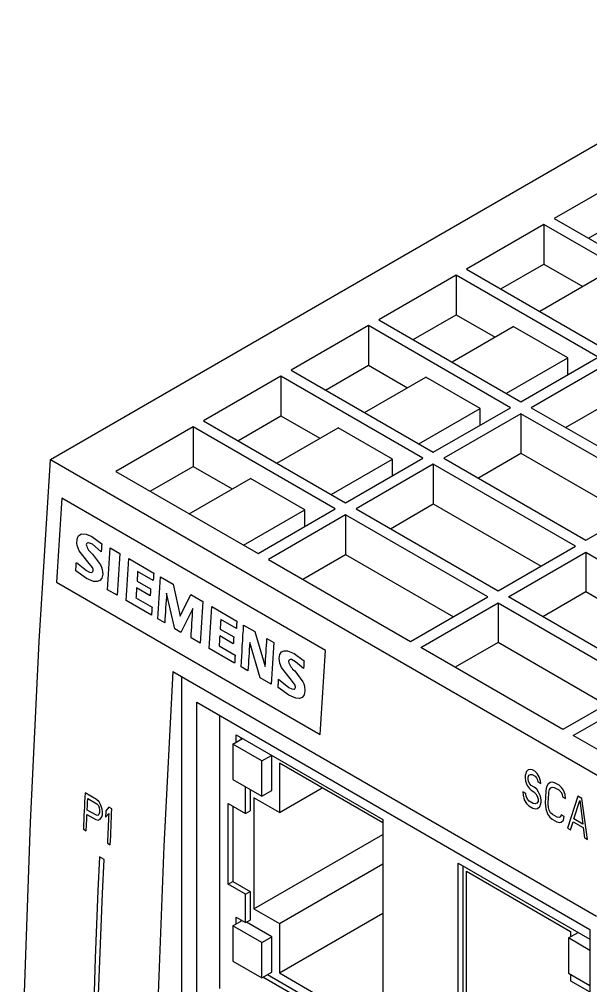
# Model space of a CAD drawing. Header units: inches. Extents: x 67248 to 85686, y -40174 to -31152.
# Drawn here: x 77603.3 to 77635.1, y -38470.9 to -38417.2 of the extents above; entities that cross this region are included whole.
import ezdxf

# ---------------------------------------------------------------- set-up
doc = ezdxf.new("R2010")
doc.units = ezdxf.units.IN
doc.header["$MEASUREMENT"] = 0

# ---------------------------------------------------------------- blocks, each defined once
blk = doc.blocks.new('SCALANCEXB008')
for p, q in [((-91.924, 65.326), (-56.569, 85.736)), ((-64.965, 78.57), (-68.55, 76.501)), ((-66.959, 75.582), (-64.965, 76.733)), ((-69.031, 76.223), (-72.616, 74.153)), ((-62.441, 72.418), (-69.031, 76.223)), ((-69.031, 76.223), (-69.031, 74.386)), ((-68.55, 76.501), (-61.96, 72.696)), ((-72.616, 74.153), (-66.026, 70.349)), ((-71.025, 73.235), (-69.031, 74.386)), ((-69.031, 74.386), (-67.228, 73.345)), ((-73.097, 73.876), (-76.682, 71.806)), ((-66.507, 70.071), (-73.097, 73.876)), ((-73.097, 73.876), (-73.097, 72.038)), ((-69.222, 72.194), (-66.38, 73.835)), ((-76.682, 71.806), (-70.092, 68.002)), ((-75.091, 70.888), (-73.097, 72.038)), ((-73.097, 72.038), (-71.294, 70.998)), ((-77.163, 71.528), (-80.748, 69.459)), ((-70.573, 67.724), (-77.163, 71.528)), ((-77.163, 71.528), (-77.163, 69.691)), ((-73.288, 69.847), (-70.446, 71.487)), ((-67.921, 70.03), (-70.446, 71.487)), ((-70.764, 68.39), (-67.921, 70.03)), ((-70.092, 68.002), (-66.507, 70.071)), ((-67.921, 69.255), (-67.921, 70.03)), ((-79.156, 68.54), (-77.163, 69.691)), ((-77.163, 69.691), (-75.36, 68.65)), ((-66.026, 69.794), (-69.611, 67.724)), ((-81.229, 69.181), (-84.814, 67.112)), ((-74.639, 65.377), (-81.229, 69.181)), ((-81.229, 69.181), (-81.229, 67.344)), ((-80.748, 69.459), (-74.158, 65.655)), ((-77.354, 67.5), (-74.511, 69.14)), ((-71.987, 67.683), (-74.511, 69.14)), ((-74.829, 66.042), (-71.987, 67.683)), ((-74.158, 65.655), (-70.573, 67.724)), ((-71.987, 66.908), (-71.987, 67.683)), ((-69.611, 67.724), (-63.021, 63.92)), ((-68.02, 66.806), (-66.026, 67.956)), ((-83.222, 66.193), (-81.229, 67.344)), ((-81.229, 67.344), (-79.426, 66.303)), ((-70.092, 67.446), (-73.677, 65.377)), ((-63.502, 63.642), (-70.092, 67.446)), ((-70.092, 67.446), (-70.092, 65.609)), ((-85.295, 66.834), (-88.879, 64.765)), ((-78.705, 63.03), (-85.295, 66.834)), ((-85.295, 66.834), (-85.295, 64.997)), ((-84.814, 67.112), (-78.224, 63.308)), ((-81.419, 65.152), (-78.577, 66.793)), ((-76.053, 65.336), (-78.577, 66.793)), ((-72.085, 64.458), (-70.092, 65.609)), ((-70.092, 65.609), (-65.093, 62.723)), ((-91.924, 65.326), (-60.104, 46.957)), ((-87.288, 63.846), (-85.295, 64.997)), ((-85.295, 64.997), (-83.492, 63.956)), ((-78.895, 63.695), (-76.053, 65.336)), ((-78.224, 63.308), (-74.639, 65.377)), ((-74.158, 65.099), (-77.743, 63.03)), ((-76.053, 64.561), (-76.053, 65.336)), ((-67.568, 61.295), (-74.158, 65.099)), ((-74.158, 65.099), (-74.158, 63.262)), ((-73.677, 65.377), (-67.087, 61.573)), ((-88.879, 64.765), (-82.29, 60.96)), ((-85.485, 62.805), (-82.643, 64.446)), ((-80.119, 62.989), (-82.643, 64.446)), ((-79.159, 56.467), (-91.392, 63.529)), ((-76.151, 62.111), (-74.158, 63.262)), ((-74.158, 63.262), (-69.159, 60.376)), ((-67.087, 61.573), (-63.502, 63.642)), ((-82.961, 61.348), (-80.119, 62.989)), ((-82.29, 60.96), (-78.705, 63.03)), ((-78.224, 62.752), (-81.808, 60.683)), ((-80.119, 62.213), (-80.119, 62.989)), ((-71.634, 58.948), (-78.224, 62.752)), ((-78.224, 62.752), (-78.224, 60.915)), ((-77.743, 63.03), (-71.153, 59.225)), ((-89.996, 61.748), (-89.538, 61.406)), ((-90.186, 60.582), (-90.586, 61.091)), ((-89.562, 61.037), (-89.973, 61.387)), ((-89.154, 61.222), (-88.702, 60.961)), ((-71.153, 59.225), (-67.568, 61.295)), ((-70.671, 58.948), (-67.087, 61.017)), ((-67.087, 61.017), (-60.497, 57.213)), ((-67.087, 61.017), (-67.087, 59.18)), ((-89.974, 60.317), (-90.186, 60.582)), ((-89.967, 60.932), (-89.59, 60.431)), ((-88.287, 60.722), (-87.128, 60.053)), ((-81.808, 60.683), (-75.218, 56.878)), ((-80.217, 59.764), (-78.224, 60.915)), ((-78.224, 60.915), (-73.225, 58.029)), ((-90.242, 59.8), (-90.74, 60.161)), ((-87.15, 59.702), (-87.874, 60.119)), ((-91.637, 59.631), (-79.404, 52.569)), ((-87.902, 59.681), (-87.272, 59.318)), ((-86.814, 59.871), (-86.228, 59.533)), ((-88.824, 59.022), (-89.276, 59.283)), ((-87.292, 58.998), (-87.922, 59.361)), ((-86.228, 59.533), (-85.899, 58.058)), ((-67.087, 59.18), (-69.08, 58.029)), ((-62.088, 56.294), (-67.087, 59.18)), ((-87.231, 58.102), (-88.409, 58.783)), ((-87.951, 58.901), (-87.208, 58.473)), ((-86.153, 57.46), (-86.531, 59.121)), ((-85.899, 58.058), (-85.403, 59.057)), ((-85.403, 59.057), (-84.846, 58.736)), ((-75.218, 56.878), (-71.634, 58.948)), ((-64.082, 55.143), (-70.671, 58.948)), ((-85.311, 58.416), (-85.873, 57.298)), ((-84.432, 58.496), (-83.272, 57.827)), ((-74.737, 56.601), (-71.153, 58.67)), ((-71.153, 58.67), (-64.563, 54.866)), ((-71.153, 58.67), (-71.153, 56.833)), ((-86.617, 57.748), (-86.936, 57.932)), ((-83.295, 57.476), (-84.018, 57.894)), ((-85.873, 57.298), (-86.153, 57.46)), ((-84.046, 57.456), (-83.416, 57.092)), ((-82.956, 57.644), (-82.432, 57.342)), ((-84.968, 56.796), (-85.397, 57.044)), ((-83.436, 56.772), (-84.066, 57.136)), ((-82.432, 57.342), (-81.958, 55.722)), ((-81.876, 57.021), (-81.558, 56.837)), ((-83.375, 55.877), (-84.554, 56.557)), ((-84.095, 56.676), (-83.353, 56.247)), ((-82.189, 55.192), (-82.677, 56.836)), ((-68.147, 52.796), (-74.737, 56.601)), ((-71.153, 56.833), (-73.146, 55.682)), ((-66.154, 53.947), (-71.153, 56.833)), ((-80.613, 56.327), (-80.194, 56.02)), ((-82.759, 55.521), (-83.078, 55.705)), ((-80.803, 55.165), (-81.203, 55.674)), ((-80.194, 56.02), (-80.155, 55.989)), ((-86.241, 55.49), (-66.583, 44.142)), ((-85.843, 55.26), (-85.843, -7.205)), ((-81.68, 54.898), (-82.189, 55.192)), ((-80.59, 54.902), (-80.803, 55.165)), ((-80.582, 55.515), (-80.206, 55.014)), ((-80.859, 54.384), (-81.357, 54.744)), ((-64.563, 54.866), (-68.147, 52.796)), ((-67.666, 52.519), (-64.082, 54.588)), ((-85.136, 54.058), (-66.892, 43.527)), ((-85.136, 40.177), (-85.136, 54.058)), ((-84.075, 53.446), (-84.075, 40.789)), ((-83.304, 52.205), (-83.304, 52.544)), ((-83.304, 52.544), (-76.502, 48.617)), ((-61.076, 48.714), (-67.666, 52.519)), ((-83.456, 52.117), (-83.011, 52.374)), ((-82.113, 51.341), (-83.456, 52.117)), ((-83.456, 52.117), (-83.456, 50.484)), ((-83.092, 52.421), (-83.092, 52.327)), ((-82.113, 51.341), (-81.667, 51.599)), ((-81.653, 49.974), (-81.653, 51.59)), ((-82.113, 49.708), (-82.113, 51.341)), ((-76.502, 48.466), (-81.293, 51.231)), ((-81.293, 51.231), (-81.293, 48.941)), ((-69.856, 50.834), (-69.889, 50.703)), ((-69.755, 50.925), (-69.856, 50.834)), ((-69.658, 50.945), (-69.755, 50.925)), ((-69.753, 50.587), (-69.723, 50.682)), ((-69.723, 50.682), (-69.649, 50.715)), ((-69.564, 50.928), (-69.658, 50.945)), ((-69.649, 50.715), (-69.578, 50.711)), ((-69.578, 50.711), (-69.44, 50.631)), ((-69.449, 50.861), (-69.564, 50.928)), ((-69.336, 50.759), (-69.449, 50.861)), ((-69.251, 50.597), (-69.336, 50.759)), ((-83.456, 50.484), (-82.113, 49.708)), ((-69.898, 50.558), (-69.884, 50.401)), ((-69.884, 50.401), (-69.802, 50.203)), ((-69.802, 50.203), (-69.714, 50.078)), ((-69.742, 50.393), (-69.758, 50.515)), ((-69.677, 50.281), (-69.742, 50.393)), ((-69.611, 50.205), (-69.677, 50.281)), ((-69.473, 50.126), (-69.611, 50.205)), ((-69.44, 50.631), (-69.373, 50.555)), ((-69.373, 50.555), (-69.332, 50.457)), ((-69.332, 50.457), (-69.314, 50.371)), ((-69.314, 50.371), (-69.176, 50.292)), ((-69.192, 50.413), (-69.251, 50.597)), ((-69.176, 50.292), (-69.192, 50.413)), ((-68.845, 50.25), (-68.9, 50.132)), ((-68.744, 50.342), (-68.845, 50.25)), ((-68.647, 50.361), (-68.744, 50.342)), ((-68.53, 50.331), (-68.647, 50.361)), ((-68.323, 50.211), (-68.53, 50.331)), ((-68.21, 50.109), (-68.323, 50.211)), ((-89.776, 49.546), (-90.313, 49.856)), ((-82.866, 48.898), (-82.866, 50.143)), ((-82.654, 50.021), (-82.654, 49.02)), ((-82.113, 49.708), (-81.653, 49.974)), ((-81.293, 48.941), (-79.309, 50.086)), ((-70.011, 49.912), (-69.997, 49.755)), ((-69.873, 49.833), (-70.011, 49.912)), ((-69.997, 49.755), (-69.94, 49.535)), ((-69.857, 49.711), (-69.873, 49.833)), ((-69.714, 50.078), (-69.625, 49.989)), ((-69.625, 49.989), (-69.487, 49.909)), ((-69.487, 49.909), (-69.397, 49.82)), ((-69.36, 50.023), (-69.473, 50.126)), ((-69.397, 49.82), (-69.333, 49.708)), ((-69.273, 49.898), (-69.36, 50.023)), ((-69.191, 49.701), (-69.273, 49.898)), ((-68.9, 50.132), (-68.935, 49.965)), ((-68.797, 49.885), (-68.765, 50.017)), ((-68.765, 50.017), (-68.712, 50.098)), ((-68.712, 50.098), (-68.638, 50.131)), ((-68.638, 50.131), (-68.544, 50.114)), ((-68.544, 50.114), (-68.337, 49.994)), ((-68.337, 49.994), (-68.247, 49.905)), ((-68.247, 49.905), (-68.183, 49.793)), ((-68.123, 49.983), (-68.21, 50.109)), ((-68.183, 49.793), (-68.167, 49.672)), ((-68.041, 49.786), (-68.123, 49.983)), ((-68.029, 49.592), (-68.041, 49.786)), ((-90.187, 49.6), (-89.762, 49.354)), ((-89.665, 49.445), (-89.776, 49.546)), ((-89.762, 49.354), (-89.696, 49.28)), ((-89.581, 49.286), (-89.665, 49.445)), ((-83.672, 49.363), (-82.866, 48.898)), ((-83.672, 45.632), (-83.672, 49.363)), ((-81.293, 48.941), (-82.48, 49.627)), ((-82.48, 49.627), (-82.48, 44.482)), ((-69.94, 49.535), (-69.832, 49.36)), ((-69.795, 49.563), (-69.857, 49.711)), ((-69.832, 49.36), (-69.719, 49.258)), ((-69.705, 49.474), (-69.795, 49.563)), ((-69.522, 49.368), (-69.705, 49.474)), ((-69.427, 49.351), (-69.522, 49.368)), ((-69.354, 49.383), (-69.427, 49.351)), ((-69.301, 49.465), (-69.354, 49.383)), ((-69.333, 49.708), (-69.294, 49.573)), ((-69.221, 49.232), (-69.165, 49.349)), ((-69.154, 49.53), (-69.191, 49.701)), ((-68.97, 49.424), (-68.959, 49.23)), ((-68.818, 49.187), (-68.832, 49.344)), ((-68.167, 49.672), (-68.029, 49.592)), ((-67.449, 49.707), (-67.927, 48.223)), ((-67.637, 48.654), (-67.367, 49.51)), ((-67.266, 49.601), (-67.449, 49.707)), ((-67.367, 49.51), (-67.223, 48.415)), ((-67.007, 47.692), (-67.266, 49.601)), ((-89.788, 48.819), (-90.213, 49.064)), ((-89.671, 48.861), (-89.719, 48.816)), ((-89.696, 49.28), (-89.655, 49.182)), ((-89.643, 48.955), (-89.671, 48.861)), ((-89.655, 49.182), (-89.638, 49.062)), ((-89.521, 49.105), (-89.581, 49.286)), ((-89.504, 48.985), (-89.521, 49.105)), ((-89.363, 48.736), (-89.218, 48.907)), ((-89.205, 49.192), (-89.351, 49.02)), ((-89.071, 49.114), (-89.205, 49.192)), ((-83.46, 49.241), (-83.46, 45.754)), ((-82.866, 48.898), (-82.654, 49.02)), ((-69.719, 49.258), (-69.535, 49.152)), ((-69.535, 49.152), (-69.418, 49.121)), ((-69.418, 49.121), (-69.322, 49.14)), ((-69.322, 49.14), (-69.221, 49.232)), ((-68.959, 49.23), (-68.922, 49.059)), ((-68.922, 49.059), (-68.839, 48.862)), ((-68.839, 48.862), (-68.752, 48.737)), ((-68.779, 49.052), (-68.818, 49.187)), ((-68.715, 48.94), (-68.779, 49.052)), ((-68.625, 48.851), (-68.715, 48.94)), ((-90.224, 48.85), (-89.821, 48.617)), ((-89.821, 48.617), (-89.707, 48.588)), ((-89.719, 48.816), (-89.788, 48.819)), ((-89.707, 48.588), (-89.612, 48.644)), ((-89.612, 48.644), (-89.538, 48.748)), ((-89.538, 48.748), (-89.511, 48.842)), ((-76.502, 48.617), (-76.502, 38.1)), ((-68.752, 48.737), (-68.639, 48.634)), ((-68.639, 48.634), (-68.432, 48.515)), ((-68.419, 48.731), (-68.625, 48.851)), ((-68.432, 48.515), (-68.315, 48.485)), ((-68.324, 48.714), (-68.419, 48.731)), ((-68.251, 48.747), (-68.324, 48.714)), ((-68.315, 48.485), (-68.219, 48.504)), ((-68.221, 48.842), (-68.251, 48.747)), ((-68.083, 48.762), (-68.221, 48.842)), ((-68.219, 48.504), (-68.118, 48.595)), ((-68.118, 48.595), (-68.083, 48.762)), ((-67.789, 48.143), (-67.669, 48.523)), ((-67.669, 48.523), (-67.21, 48.258)), ((-67.223, 48.415), (-67.637, 48.654)), ((-90.393, 48.179), (-90.259, 48.101)), ((-67.927, 48.223), (-67.789, 48.143)), ((-67.21, 48.258), (-67.145, 47.772)), ((-89.277, 47.52), (-89.142, 47.442)), ((-82.48, 44.482), (-76.502, 47.934)), ((-67.145, 47.772), (-67.007, 47.692)), ((-89.432, 46.764), (-89.645, 46.886)), ((-81.293, 43.797), (-76.502, 46.562)), ((-73.002, 46.596), (-66.892, 43.069)), ((-73.002, 36.079), (-73.002, 46.596)), ((-72.79, 46.474), (-72.79, 36.201)), ((-72.616, 46.222), (-67.787, 43.434)), ((-72.616, 36.497), (-72.616, 46.222)), ((-83.672, 45.632), (-83.46, 45.754)), ((-83.46, 45.754), (-82.654, 45.289)), ((-82.866, 45.166), (-83.672, 45.632)), ((-82.866, 45.166), (-82.654, 45.289)), ((-82.654, 45.289), (-82.654, 43.962)), ((-82.866, 43.839), (-82.866, 45.166)), ((-82.48, 44.482), (-81.293, 43.797)), ((-83.456, 43.69), (-83.032, 43.935)), ((-83.304, 44.092), (-82.866, 43.839)), ((-83.304, 43.778), (-83.304, 44.092)), ((-83.092, 43.97), (-83.092, 43.901)), ((-82.866, 43.839), (-82.654, 43.962)), ((-81.293, 41.506), (-76.502, 44.272)), ((-82.113, 42.915), (-83.456, 43.69)), ((-83.456, 43.69), (-83.456, 42.057)), ((-81.653, 43.18), (-82.831, 43.86)), ((-81.293, 43.797), (-81.293, 41.506)), ((-66.892, 43.527), (-66.892, 38.366)), ((-82.113, 42.915), (-81.653, 43.18)), ((-81.653, 41.547), (-81.653, 43.18)), ((-67.886, 43.128), (-67.44, 43.386)), ((-67.886, 43.128), (-67.886, 41.495)), ((-66.892, 42.555), (-67.886, 43.128)), ((-67.787, 43.434), (-67.787, 43.185)), ((-82.113, 41.282), (-82.113, 42.915)), ((-83.456, 42.057), (-82.113, 41.282)), ((-82.113, 41.282), (-81.653, 41.547)), ((-76.502, 38.1), (-82.063, 41.31)), ((-81.851, 41.433), (-76.502, 38.345)), ((-81.293, 41.506), (-76.502, 38.741)), ((-67.886, 41.495), (-66.892, 40.922)), ((-67.787, 41.438), (-67.787, 41.144)), ((-67.787, 41.144), (-66.892, 40.628))]:
    blk.add_line(p, q)
at = {"flags": 128}
for points in [[(-91.924, -16.328), (-92.442, -8.475), (-92.845, -0.546), (-93.133, 7.455), (-93.306, 15.527), (-93.363, 23.668), (-93.306, 31.875), (-93.133, 40.147), (-92.845, 48.481), (-92.442, 56.874), (-91.924, 65.326)], [(-91.392, 63.529), (-91.424, 63.041), (-91.456, 62.553), (-91.487, 62.066), (-91.518, 61.579), (-91.548, 61.091), (-91.578, 60.605), (-91.608, 60.118), (-91.637, 59.631)], [(-90.586, 61.091), (-90.64, 61.214), (-90.675, 61.336), (-90.689, 61.46), (-90.684, 61.583), (-90.66, 61.69), (-90.617, 61.773), (-90.556, 61.832), (-90.477, 61.866)], [(-90.477, 61.866), (-90.26, 61.856), (-89.996, 61.748)], [(-89.973, 61.387), (-90.147, 61.458), (-90.189, 61.459), (-90.221, 61.443), (-90.244, 61.411), (-90.257, 61.364)], [(-89.538, 61.406), (-89.541, 61.36), (-89.544, 61.314), (-89.547, 61.267), (-89.55, 61.221), (-89.553, 61.175), (-89.556, 61.129), (-89.559, 61.083), (-89.562, 61.037)], [(-89.276, 59.283), (-89.261, 59.525), (-89.246, 59.768), (-89.231, 60.01), (-89.215, 60.252), (-89.2, 60.495), (-89.185, 60.737), (-89.169, 60.98), (-89.154, 61.222)], [(-88.702, 60.961), (-88.717, 60.719), (-88.733, 60.476), (-88.748, 60.234), (-88.763, 59.991), (-88.779, 59.749), (-88.794, 59.507), (-88.809, 59.264), (-88.824, 59.022)], [(-90.74, 60.161), (-90.737, 60.209), (-90.734, 60.256), (-90.731, 60.304), (-90.728, 60.352), (-90.725, 60.4), (-90.722, 60.448), (-90.719, 60.496), (-90.716, 60.544)], [(-90.716, 60.544), (-90.249, 60.167), (-90.11, 60.099), (-90.011, 60.083), (-89.984, 60.091), (-89.963, 60.107), (-89.948, 60.131), (-89.94, 60.163), (-89.938, 60.199), (-89.943, 60.237), (-89.955, 60.276), (-89.974, 60.317)], [(-88.409, 58.783), (-88.394, 59.025), (-88.379, 59.267), (-88.364, 59.51), (-88.349, 59.752), (-88.334, 59.994), (-88.318, 60.237), (-88.303, 60.479), (-88.287, 60.722)], [(-89.59, 60.431), (-89.544, 60.327), (-89.513, 60.221), (-89.495, 60.007), (-89.534, 59.824), (-89.625, 59.706), (-89.751, 59.657), (-89.915, 59.665), (-90.242, 59.8)], [(-87.874, 60.119), (-87.877, 60.065), (-87.881, 60.01), (-87.884, 59.955), (-87.888, 59.9), (-87.891, 59.846), (-87.895, 59.791), (-87.898, 59.736), (-87.902, 59.681)], [(-87.128, 60.053), (-87.13, 60.009), (-87.133, 59.965), (-87.136, 59.921), (-87.139, 59.877), (-87.142, 59.833), (-87.145, 59.789), (-87.147, 59.745), (-87.15, 59.702)], [(-86.936, 57.932), (-86.921, 58.174), (-86.906, 58.417), (-86.891, 58.659), (-86.875, 58.901), (-86.86, 59.144), (-86.845, 59.386), (-86.829, 59.629), (-86.814, 59.871)], [(-87.922, 59.361), (-87.925, 59.304), (-87.929, 59.246), (-87.933, 59.189), (-87.936, 59.131), (-87.94, 59.074), (-87.943, 59.016), (-87.947, 58.959), (-87.951, 58.901)], [(-87.272, 59.318), (-87.274, 59.278), (-87.277, 59.238), (-87.279, 59.198), (-87.282, 59.158), (-87.284, 59.118), (-87.287, 59.078), (-87.289, 59.038), (-87.292, 58.998)], [(-86.531, 59.121), (-86.542, 58.949), (-86.553, 58.778), (-86.564, 58.606), (-86.575, 58.434), (-86.585, 58.263), (-86.596, 58.091), (-86.607, 57.92), (-86.617, 57.748)], [(-84.846, 58.736), (-84.862, 58.493), (-84.877, 58.251), (-84.893, 58.008), (-84.908, 57.766), (-84.923, 57.523), (-84.938, 57.281), (-84.953, 57.039), (-84.968, 56.796)], [(-87.208, 58.473), (-87.211, 58.426), (-87.214, 58.38), (-87.217, 58.334), (-87.219, 58.288), (-87.222, 58.241), (-87.225, 58.195), (-87.228, 58.149), (-87.231, 58.102)], [(-85.397, 57.044), (-85.386, 57.215), (-85.376, 57.387), (-85.365, 57.558), (-85.354, 57.73), (-85.344, 57.901), (-85.333, 58.073), (-85.322, 58.245), (-85.311, 58.416)], [(-84.554, 56.557), (-84.539, 56.799), (-84.524, 57.041), (-84.509, 57.284), (-84.493, 57.526), (-84.478, 57.769), (-84.463, 58.011), (-84.447, 58.254), (-84.432, 58.496)], [(-84.018, 57.894), (-84.022, 57.839), (-84.025, 57.784), (-84.029, 57.729), (-84.032, 57.675), (-84.036, 57.62), (-84.039, 57.565), (-84.043, 57.51), (-84.046, 57.456)], [(-83.272, 57.827), (-83.275, 57.783), (-83.278, 57.739), (-83.281, 57.695), (-83.283, 57.651), (-83.286, 57.608), (-83.289, 57.564), (-83.292, 57.52), (-83.295, 57.476)], [(-83.078, 55.705), (-83.063, 55.947), (-83.048, 56.19), (-83.033, 56.432), (-83.018, 56.674), (-83.002, 56.917), (-82.987, 57.159), (-82.971, 57.402), (-82.956, 57.644)], [(-84.066, 57.136), (-84.07, 57.078), (-84.074, 57.021), (-84.077, 56.963), (-84.081, 56.906), (-84.084, 56.848), (-84.088, 56.791), (-84.091, 56.733), (-84.095, 56.676)], [(-83.416, 57.092), (-83.419, 57.052), (-83.421, 57.012), (-83.424, 56.972), (-83.426, 56.932), (-83.429, 56.892), (-83.431, 56.852), (-83.434, 56.812), (-83.436, 56.772)], [(-81.958, 55.722), (-81.948, 55.885), (-81.938, 56.047), (-81.928, 56.209), (-81.918, 56.372), (-81.907, 56.534), (-81.897, 56.696), (-81.887, 56.859), (-81.876, 57.021)], [(-82.677, 56.836), (-82.688, 56.672), (-82.698, 56.507), (-82.708, 56.343), (-82.719, 56.179), (-82.729, 56.014), (-82.739, 55.85), (-82.749, 55.685), (-82.759, 55.521)], [(-81.558, 56.837), (-81.573, 56.595), (-81.589, 56.352), (-81.604, 56.11), (-81.619, 55.867), (-81.635, 55.625), (-81.65, 55.382), (-81.665, 55.14), (-81.68, 54.898)], [(-83.353, 56.247), (-83.355, 56.201), (-83.358, 56.154), (-83.361, 56.108), (-83.364, 56.062), (-83.367, 56.016), (-83.37, 55.969), (-83.373, 55.923), (-83.375, 55.877)], [(-81.203, 55.674), (-81.282, 55.878), (-81.306, 56.085), (-81.278, 56.27), (-81.201, 56.395), (-81.076, 56.453), (-80.928, 56.452), (-80.613, 56.327)], [(-80.178, 55.62), (-80.547, 55.944), (-80.742, 56.037), (-80.796, 56.043), (-80.836, 56.03), (-80.862, 55.998), (-80.874, 55.947)], [(-79.404, 52.569), (-79.375, 53.056), (-79.345, 53.543), (-79.315, 54.03), (-79.285, 54.517), (-79.254, 55.004), (-79.223, 55.491), (-79.191, 55.979), (-79.159, 56.467)], [(-80.155, 55.989), (-80.158, 55.943), (-80.16, 55.897), (-80.163, 55.851), (-80.166, 55.804), (-80.169, 55.758), (-80.172, 55.712), (-80.175, 55.666), (-80.178, 55.62)], [(-86.241, 55.49), (-86.659, 47.392), (-86.971, 39.35), (-87.175, 31.364), (-87.273, 23.438), (-87.264, 15.572), (-87.148, 7.769), (-86.926, 0.031), (-86.596, -7.64)], [(-81.357, 54.744), (-81.354, 54.792), (-81.351, 54.84), (-81.348, 54.887), (-81.345, 54.935), (-81.342, 54.983), (-81.339, 55.031), (-81.336, 55.079), (-81.333, 55.127)], [(-81.333, 55.127), (-80.865, 54.75), (-80.726, 54.682), (-80.627, 54.666), (-80.6, 54.674), (-80.579, 54.691), (-80.565, 54.715), (-80.556, 54.747), (-80.555, 54.784), (-80.56, 54.822), (-80.572, 54.861), (-80.59, 54.902)], [(-80.206, 55.014), (-80.16, 54.91), (-80.129, 54.804), (-80.112, 54.59), (-80.151, 54.407), (-80.242, 54.289), (-80.367, 54.24), (-80.532, 54.248), (-80.859, 54.384)], [(-69.889, 50.703), (-69.89, 50.685), (-69.891, 50.667), (-69.892, 50.649), (-69.893, 50.631), (-69.894, 50.613), (-69.896, 50.594), (-69.897, 50.576), (-69.898, 50.558)], [(-69.758, 50.515), (-69.757, 50.524), (-69.757, 50.533), (-69.756, 50.542), (-69.755, 50.551), (-69.755, 50.56), (-69.754, 50.569), (-69.754, 50.578), (-69.753, 50.587)], [(-90.313, 49.856), (-90.323, 49.646), (-90.333, 49.436), (-90.344, 49.227), (-90.354, 49.017), (-90.364, 48.807), (-90.374, 48.598), (-90.383, 48.388), (-90.393, 48.179)], [(-68.935, 49.965), (-68.939, 49.897), (-68.944, 49.83), (-68.948, 49.762), (-68.953, 49.694), (-68.957, 49.627), (-68.961, 49.559), (-68.966, 49.491), (-68.97, 49.424)], [(-68.832, 49.344), (-68.828, 49.412), (-68.823, 49.479), (-68.819, 49.547), (-68.815, 49.615), (-68.81, 49.682), (-68.806, 49.75), (-68.802, 49.818), (-68.797, 49.885)], [(-90.213, 49.064), (-90.21, 49.131), (-90.207, 49.198), (-90.204, 49.265), (-90.2, 49.332), (-90.197, 49.399), (-90.194, 49.466), (-90.191, 49.533), (-90.187, 49.6)], [(-69.294, 49.573), (-69.295, 49.56), (-69.296, 49.546), (-69.297, 49.533), (-69.298, 49.519), (-69.298, 49.506), (-69.299, 49.492), (-69.3, 49.479), (-69.301, 49.465)], [(-69.165, 49.349), (-69.164, 49.372), (-69.163, 49.395), (-69.161, 49.417), (-69.16, 49.44), (-69.158, 49.462), (-69.157, 49.485), (-69.155, 49.507), (-69.154, 49.53)], [(-89.638, 49.062), (-89.639, 49.049), (-89.639, 49.036), (-89.64, 49.022), (-89.641, 49.009), (-89.641, 48.995), (-89.642, 48.982), (-89.643, 48.969), (-89.643, 48.955)], [(-89.511, 48.842), (-89.51, 48.86), (-89.509, 48.878), (-89.508, 48.896), (-89.507, 48.913), (-89.506, 48.931), (-89.505, 48.949), (-89.505, 48.967), (-89.504, 48.985)], [(-89.351, 49.02), (-89.352, 48.985), (-89.354, 48.949), (-89.355, 48.914), (-89.357, 48.878), (-89.358, 48.842), (-89.36, 48.807), (-89.362, 48.771), (-89.363, 48.736)], [(-89.218, 48.907), (-89.225, 48.734), (-89.233, 48.56), (-89.24, 48.387), (-89.248, 48.213), (-89.255, 48.04), (-89.262, 47.867), (-89.27, 47.693), (-89.277, 47.52)], [(-89.142, 47.442), (-89.134, 47.651), (-89.125, 47.86), (-89.116, 48.069), (-89.107, 48.278), (-89.098, 48.487), (-89.089, 48.696), (-89.08, 48.905), (-89.071, 49.114)], [(-90.259, 48.101), (-90.255, 48.195), (-90.25, 48.288), (-90.246, 48.382), (-90.241, 48.476), (-90.237, 48.569), (-90.233, 48.663), (-90.228, 48.756), (-90.224, 48.85)], [(-89.645, 46.886), (-89.714, 45.318), (-89.779, 43.751), (-89.84, 42.186), (-89.896, 40.624), (-89.949, 39.063), (-89.998, 37.505), (-90.043, 35.949), (-90.084, 34.395)], [(-89.872, 34.273), (-89.831, 35.826), (-89.786, 37.383), (-89.737, 38.941), (-89.684, 40.501), (-89.627, 42.064), (-89.566, 43.628), (-89.501, 45.195), (-89.432, 46.764)]]:
    blk.add_lwpolyline(points, dxfattribs=at)
for centre, start, end in [((-89.518, 61.548), 193.9444, 233.8705), ((-80.134, 56.131), 193.9576, 233.9746)]:
    blk.add_arc(centre, 0.762, start, end)

msp = doc.modelspace()

# ---------------------------------------------------------------- block references
at = {"xscale": 1.2, "yscale": 1.2, "zscale": 1.2}
msp.add_blockref('SCALANCEXB008', (77715.36, -38520.038), dxfattribs=at)

doc.saveas('drawing.dxf')
